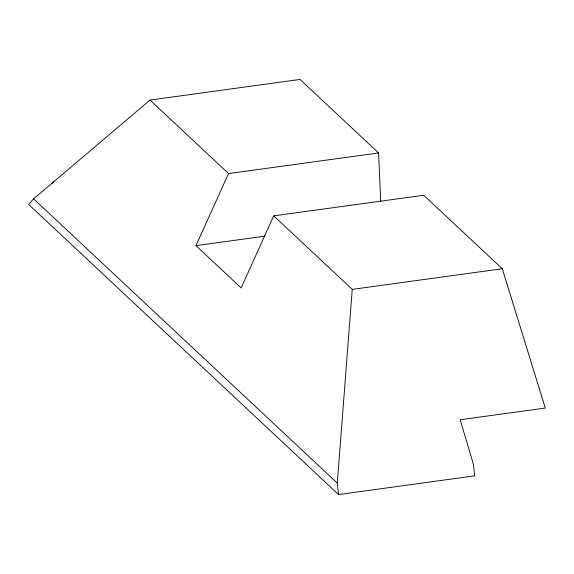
<?xml version="1.0" encoding="UTF-8"?>
<svg xmlns="http://www.w3.org/2000/svg" width="574" height="574" viewBox="0 0 574 574"><rect width="100%" height="100%" fill="white"/><g stroke="black" fill="none" stroke-linecap="round" stroke-linejoin="round"><path stroke-width="0.86" d="M273.719 215.86L423.756 195.253L502.286 268.754L545.3 408.057L460.183 419.752L473.442 464.402L474.691 475.846L338.552 494.551L337.297 483.1L352.249 289.368L273.719 215.86L241.137 287.918L195.956 245.629L228.538 173.57L378.575 152.957L380.727 201.323M52.098 183.702L53.82 181.707L150.015 100.063L300.044 79.449L378.575 152.957M53.82 181.707L33.572 198.848L28.7 204.509L338.552 494.551M195.956 245.629L265.224 236.115M352.249 289.368L502.286 268.754M150.015 100.063L228.538 173.57M33.572 198.848L337.297 483.1"/></g></svg>
